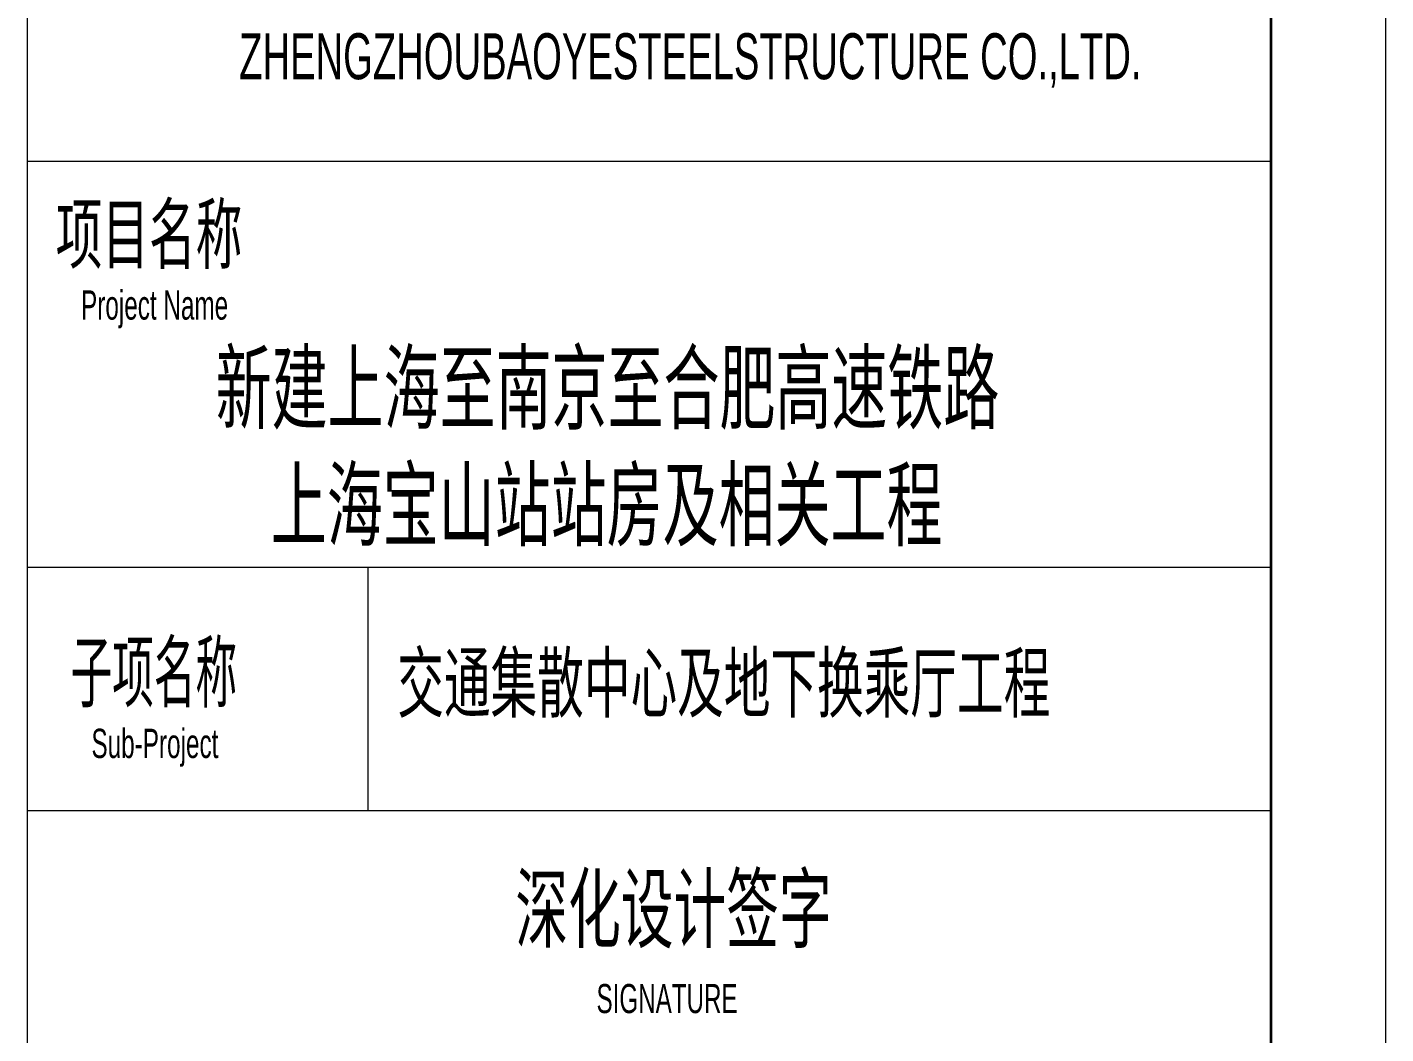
# Model space of a CAD drawing. Header units: millimetres. Extents: x 72 to 17970, y 150 to 12750.
# Drawn here: x 16197 to 17970, y 3989 to 5303 of the extents above; entities that cross this region are included whole.
import ezdxf

# ---------------------------------------------------------------- set-up
doc = ezdxf.new("R2010")
doc.units = ezdxf.units.MM
doc.linetypes.add('XKITLINE00', pattern=[0])
doc.layers.add('DrawingSheet', color=5, linetype='Continuous', lineweight=0)
doc.layers.add('OtherObjectType', color=1, linetype='Continuous', lineweight=0)
doc.styles.add('$TD_AUDIT_GENERATED_(EE)', font='ARIAL.TTF')

# ---------------------------------------------------------------- blocks, each defined once
blk = doc.blocks.new('*A3')
at = {"layer": 'DrawingSheet', "color": 5, "linetype": 'XKITLINE00', "lineweight": 0}
blk.add_line((17970, 150), (17970, 12750), dxfattribs=at)
blk = doc.blocks.new('*A5')
at = {"layer": 'OtherObjectType', "color": 7, "linetype": 'XKITLINE00', "lineweight": 0}
for p, q in [((17970, 150), (17970, 12750)), ((16197, 12608.9), (16197, 288)), ((17819.1, 12608.9), (17819.1, 288)), ((17820.9, 12610.5), (17820.9, 289.5)), ((16197, 5128.1), (17819.1, 5128.1)), ((17969.8, 5077.3), (17969.8, 5077.3)), ((16197, 4598.4), (17819.1, 4598.4)), ((16642, 4280.5), (16642, 4598.4)), ((16197, 4280.5), (17819.1, 4280.5))]:
    blk.add_line(p, q, dxfattribs=at)
at = {"layer": 'OtherObjectType', "color": 7, "style": '$TD_AUDIT_GENERATED_(EE)'}
for s, height, width, p in [('ZHENGZHOUBAOYESTEELSTRUCTURE CO.,LTD.', 60, 0.595, (16473.6, 5235)), ('\\M+5CFEE\\M+5C4BF\\M+5C3FB\\M+5B3C6', 75, 0.595, (16234.3, 4995.6)), ('Project Name', 38.14, 0.595, (16267.3, 4921.3)), ('\\M+5D0C2\\M+5BDA8\\M+5C9CF\\M+5BAA3\\M+5D6C1\\M+5C4CF\\M+5BEA9\\M+5D6C1\\M+5BACF\\M+5B7CA\\M+5B8DF\\M+5CBD9\\M+5CCFA\\M+5C2B7', 90, 0.595, (16443, 4787.6)), ('\\M+5C9CF\\M+5BAA3\\M+5B1A6\\M+5C9BD\\M+5D5BE\\M+5D5BE\\M+5B7BF\\M+5BCB0\\M+5CFE0\\M+5B9D8\\M+5B9A4\\M+5B3CC ', 90, 0.595, (16515, 4635)), ('\\M+5D7D3\\M+5CFEE\\M+5C3FB\\M+5B3C6', 76.28, 0.522006, (16253.7, 4423.5)), ('\\M+5BDBB\\M+5CDA8\\M+5BCAF\\M+5C9A2\\M+5D6D0\\M+5D0C4\\M+5BCB0\\M+5B5D8\\M+5CFC2\\M+5BBBB\\M+5B3CB\\M+5CCFC\\M+5B9A4\\M+5B3CC', 75, 0.595, (16680, 4410)), ('Sub-Project', 38.14, 0.595, (16280.9, 4349.2)), ('\\M+5C9EE\\M+5BBAF\\M+5C9E8\\M+5BCC6\\M+5C7A9\\M+5D7D6', 84.756, 0.595, (16834.1, 4110.3)), ('SIGNATURE', 37.97, 0.595, (16940, 4016.3))]:
    blk.add_text(s, height=height, dxfattribs=dict(at, width=width)).set_placement(p)

msp = doc.modelspace()

# ---------------------------------------------------------------- block references
at = {"lineweight": 0}
for name in ['*A3', '*A5']:
    msp.add_blockref(name, (0, 0), dxfattribs=at)

doc.saveas('drawing.dxf')
